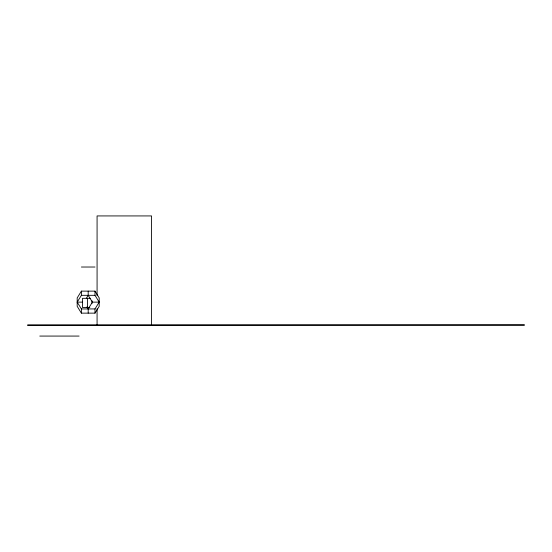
<?xml version="1.0" encoding="UTF-8"?>
<svg xmlns="http://www.w3.org/2000/svg" width="552" height="552" viewBox="0 0 552 552"><rect width="100%" height="100%" fill="white"/><g stroke="black" fill="none" stroke-linecap="round" stroke-linejoin="round"><path stroke-width="0.83" d="M81.392 291.125L77.19 297.928L77.19 306.332L81.392 313.136L94.992 313.136L99.194 306.332L99.194 297.928L94.992 291.125L81.392 291.125L81.392 295.327L77.19 302.13L81.392 308.934L81.392 313.136M86.512 298.052L88.189 295.327L88.189 291.125M88.189 313.136L88.189 308.934L92.398 302.13L99.194 302.13L94.992 295.327L94.992 291.125M94.992 313.136L94.992 308.934L99.194 302.13M81.392 267.023L94.992 267.023M81.392 295.327L94.992 295.327M90.576 298.328L82.51 298.328L82.51 307.512L89.831 307.512M77.19 302.13L82.289 302.13M81.392 308.934L94.992 308.934M39.778 336.071L79.088 336.071M88.189 295.327L92.398 302.13M86.933 306.891L88.189 308.934M151.552 325.004L151.552 215.929L97.076 215.929L97.076 295.803M97.076 308.685L97.076 325.004M92.08 300.833L92.08 303.338M87.582 298.328L87.582 307.512M524.4 325.004L27.6 325.121L524.4 325.004"/></g></svg>
